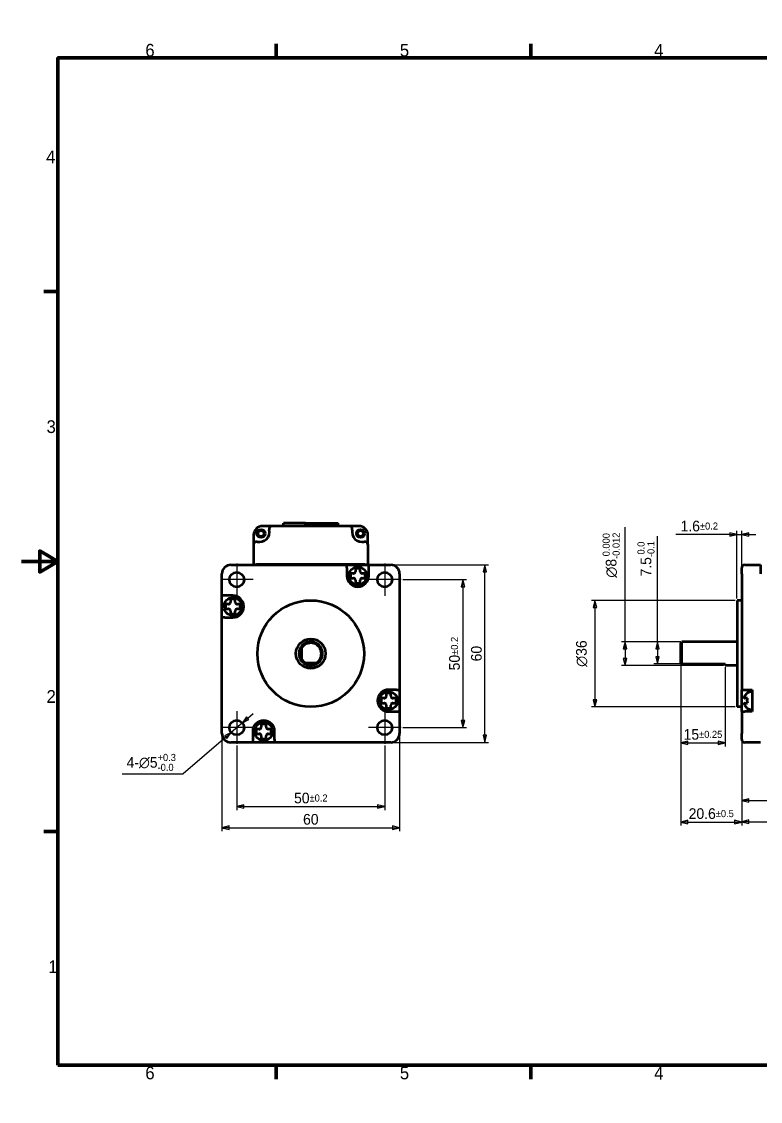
# Model space of a CAD drawing. Header units: millimetres. Extents: x -2 to 1336, y -106 to 364.
# Drawn here: x -1.5 to 248.1, y -1.1 to 363.9 of the extents above; entities that cross this region are included whole.
import ezdxf

# ---------------------------------------------------------------- set-up
doc = ezdxf.new("R2010")
doc.units = ezdxf.units.MM
doc.header["$LTSCALE"] = 1.2
doc.layers.get('0').update_dxf_attribs({"lineweight": 25})
for name, color, linetype, lineweight in [('경계(ISO)', 7, 'Continuous', 70), ('외형선(ISO)', 7, 'Continuous', 50), ('중심 표식(ISO)', 7, 'Continuous', 25), ('치수(ISO)', 7, 'Continuous', 25)]:
    doc.layers.add(name, color=color, linetype=linetype, lineweight=lineweight)
doc.styles.get("Standard").update_dxf_attribs({"font": ''})
doc.styles.add('레이블 문자 (JIS)', font='')
doc.styles.get('Standard').set_extended_font_data('Gulim')
doc.styles.get('레이블 문자 (JIS)').set_extended_font_data('Gulim')
doc.dimstyles.new('복사 대상기본값 (JIS)', dxfattribs={"dimscale": 1.2, "dimtxt": 3, "dimasz": 2, "dimexe": 1, "dimexo": 0.5, "dimgap": 0.8, "dimtad": 1, "dimdsep": 46, "dimtxsty": '레이블 문자 (JIS)', "dimblk": 'Filled-1', "dimcen": 0.09, "dimdle": 10, "dimclrd": 256, "dimclre": 256, "dimclrt": 256, "dimazin": 2, "dimtfac": 0.666667, "dimtmove": 0, "dimatfit": 3, "dimldrblk": 'OPEN', "dimfxl": 1, "dimtolj": 1, "dimtzin": 0, "dimlwd": -1, "dimlwe": -1, "dimarcsym": 0})

# ---------------------------------------------------------------- blocks, each defined once
blk = doc.blocks.new('Filled-1')
at = {"color": 0}
for p, q in [((0, 0), (-1, 0.25)), ((-1, 0.25), (-1, -0.25)), ((-1, 0), (0, 0)), ((-1, -0.25), (0, 0))]:
    blk.add_line(p, q, dxfattribs=at)
at = {"color": 0, "flags": 128}
blk.add_lwpolyline([(-1, -0.25), (0, 0), (-1, 0.25), (-1, -0.25)], dxfattribs=at)
at = {"color": 0}
blk.add_solid([(-1, -0.25), (0, 0), (-1, 0.25), (-1, -0.25)], dxfattribs=at)
blk = doc.blocks.new('*D13')
at = {"layer": 'Defpoints', "color": 0}
for p in [(66.15, 123.26), (126.15, 123.26), (126.15, 91.39)]:
    blk.add_point(p, dxfattribs=at)
at = {"layer": '치수(ISO)'}
for p, q in [((66.15, 122.66), (66.15, 90.19)), ((126.15, 122.66), (126.15, 90.19)), ((68.55, 91.39), (123.75, 91.39))]:
    blk.add_line(p, q, dxfattribs=at)
at = {"layer": '치수(ISO)', "linetype": 'ByBlock', "xscale": 2.4, "yscale": 2.4, "zscale": 2.4, "rotation": 180}
blk.add_blockref('Filled-1', (66.15, 91.39), dxfattribs=at)
at = {"layer": '치수(ISO)', "linetype": 'ByBlock', "xscale": 2.4, "yscale": 2.4, "zscale": 2.4}
blk.add_blockref('Filled-1', (126.15, 91.39), dxfattribs=at)
at = {"layer": '치수(ISO)', "insert": (96.17, 96.05), "char_height": 3.6, "attachment_point": 2, "style": '레이블 문자 (JIS)'}
blk.add_mtext('\\A1;60', dxfattribs=at)
blk = doc.blocks.new('_Open')
at = {"color": 0, "linetype": 'ByBlock', "lineweight": -2}
for p, q in [((-1, 0.17), (0, 0)), ((-1, -0.17), (0, 0)), ((0, 0), (-1, 0))]:
    blk.add_line(p, q, dxfattribs=at)
blk = doc.blocks.new('*D14')
at = {"layer": 'Defpoints', "color": 0}
for p in [(123.15, 180.26), (154.96, 180.26), (123.15, 120.26)]:
    blk.add_point(p, dxfattribs=at)
at = {"layer": '치수(ISO)'}
for p, q in [((123.75, 180.26), (156.16, 180.26)), ((154.96, 122.66), (154.96, 177.86)), ((123.75, 120.26), (156.16, 120.26))]:
    blk.add_line(p, q, dxfattribs=at)
at = {"layer": '치수(ISO)', "linetype": 'ByBlock', "xscale": 2.4, "yscale": 2.4, "zscale": 2.4}
for p, rotation in [((154.96, 180.26), 90), ((154.96, 120.26), 270)]:
    blk.add_blockref('Filled-1', p, dxfattribs=dict(at, rotation=rotation))
at = {"layer": '치수(ISO)', "insert": (150.3, 150.26), "char_height": 3.6, "attachment_point": 2, "rotation": 90, "style": '레이블 문자 (JIS)'}
blk.add_mtext('\\A1;60', dxfattribs=at)
blk = doc.blocks.new('*D15')
at = {"layer": 'Defpoints', "color": 0}
for p in [(126.65, 175.26), (126.65, 125.26), (147.55, 125.26)]:
    blk.add_point(p, dxfattribs=at)
at = {"layer": '치수(ISO)'}
for p, q in [((127.25, 175.26), (148.75, 175.26)), ((147.55, 172.86), (147.55, 127.66)), ((127.25, 125.26), (148.75, 125.26))]:
    blk.add_line(p, q, dxfattribs=at)
at = {"layer": '치수(ISO)', "linetype": 'ByBlock', "xscale": 2.4, "yscale": 2.4, "zscale": 2.4}
for p, rotation in [((147.55, 175.26), 90), ((147.55, 125.26), 270)]:
    blk.add_blockref('Filled-1', p, dxfattribs=dict(at, rotation=rotation))
at = {"layer": '치수(ISO)', "insert": (142.9, 150.26), "char_height": 3.6, "attachment_point": 2, "rotation": 90, "style": '레이블 문자 (JIS)'}
blk.add_mtext('\\A1;50{\\H2.400000;%%p0.2}', dxfattribs=at)
blk = doc.blocks.new('*D16')
at = {"layer": 'Defpoints', "color": 0}
for p in [(71.15, 119.76), (121.15, 119.76), (121.15, 98.59)]:
    blk.add_point(p, dxfattribs=at)
at = {"layer": '치수(ISO)'}
for p, q in [((71.15, 119.16), (71.15, 97.39)), ((121.15, 119.16), (121.15, 97.39)), ((73.55, 98.59), (118.75, 98.59))]:
    blk.add_line(p, q, dxfattribs=at)
at = {"layer": '치수(ISO)', "linetype": 'ByBlock', "xscale": 2.4, "yscale": 2.4, "zscale": 2.4, "rotation": 180}
blk.add_blockref('Filled-1', (71.15, 98.59), dxfattribs=at)
at = {"layer": '치수(ISO)', "linetype": 'ByBlock', "xscale": 2.4, "yscale": 2.4, "zscale": 2.4}
blk.add_blockref('Filled-1', (121.15, 98.59), dxfattribs=at)
at = {"layer": '치수(ISO)', "insert": (96.17, 103.25), "char_height": 3.6, "attachment_point": 2, "style": '레이블 문자 (JIS)'}
blk.add_mtext('\\A1;50{\\H2.400000;%%p0.2}', dxfattribs=at)
blk = doc.blocks.new('*D17')
at = {"layer": 'Defpoints', "color": 0}
for p in [(240.15, 168.26), (192.15, 132.26), (240.15, 132.26)]:
    blk.add_point(p, dxfattribs=at)
at = {"layer": '치수(ISO)'}
for p, q in [((239.55, 168.26), (190.95, 168.26)), ((192.15, 165.86), (192.15, 134.66)), ((239.55, 132.26), (190.95, 132.26))]:
    blk.add_line(p, q, dxfattribs=at)
at = {"layer": '치수(ISO)', "linetype": 'ByBlock', "xscale": 2.4, "yscale": 2.4, "zscale": 2.4}
for p, rotation in [((192.15, 168.26), 90), ((192.15, 132.26), 270)]:
    blk.add_blockref('Filled-1', p, dxfattribs=dict(at, rotation=rotation))
at = {"layer": '치수(ISO)', "insert": (185.78, 150.26), "char_height": 3.6, "attachment_point": 2, "rotation": 90, "style": '레이블 문자 (JIS)'}
blk.add_mtext('\\A1;{\\fAIGDT|b0|i0;\\ln}\\fGulim|b0|i0;36', dxfattribs=at)
blk = doc.blocks.new('*D18')
at = {"layer": 'Defpoints', "color": 0}
for p in [(221.55, 154.26), (202.35, 146.26), (236.15, 146.26)]:
    blk.add_point(p, dxfattribs=at)
at = {"layer": '치수(ISO)'}
for p, q in [((202.35, 154.26), (202.35, 192.97)), ((220.95, 154.26), (201.15, 154.26)), ((202.35, 151.86), (202.35, 148.66)), ((235.55, 146.26), (201.15, 146.26))]:
    blk.add_line(p, q, dxfattribs=at)
at = {"layer": '치수(ISO)', "linetype": 'ByBlock', "xscale": 2.4, "yscale": 2.4, "zscale": 2.4}
for p, rotation in [((202.35, 154.26), 90), ((202.35, 146.26), 270)]:
    blk.add_blockref('Filled-1', p, dxfattribs=dict(at, rotation=rotation))
at = {"layer": '치수(ISO)', "insert": (194.74, 183.55), "char_height": 3.6, "attachment_point": 2, "rotation": 90, "style": '레이블 문자 (JIS)'}
blk.add_mtext('\\A1;{\\fAIGDT|b0|i0;\\ln}\\fGulim|b0|i0;8{\\H2.400000;\\S 0.000^ -0.012;}', dxfattribs=at)
blk = doc.blocks.new('*D19')
at = {"layer": 'Defpoints', "color": 0}
for p in [(221.55, 154.26), (213.3, 146.76), (221.55, 146.76)]:
    blk.add_point(p, dxfattribs=at)
at = {"layer": '치수(ISO)'}
for p, q in [((213.3, 154.26), (213.3, 189.94)), ((220.95, 154.26), (212.1, 154.26)), ((213.3, 151.86), (213.3, 149.16)), ((220.95, 146.76), (212.1, 146.76))]:
    blk.add_line(p, q, dxfattribs=at)
at = {"layer": '치수(ISO)', "linetype": 'ByBlock', "xscale": 2.4, "yscale": 2.4, "zscale": 2.4}
for p, rotation in [((213.3, 154.26), 90), ((213.3, 146.76), 270)]:
    blk.add_blockref('Filled-1', p, dxfattribs=dict(at, rotation=rotation))
at = {"layer": '치수(ISO)', "insert": (206.52, 182.31), "char_height": 3.6, "attachment_point": 2, "rotation": 90, "style": '레이블 문자 (JIS)'}
blk.add_mtext('\\A1;7.5{\\H2.400000;\\S 0.0^ -0.1;}', dxfattribs=at)
blk = doc.blocks.new('*D20')
at = {"layer": 'Defpoints', "color": 0}
for p in [(221.15, 147.16), (236.15, 146.26), (236.15, 120.11)]:
    blk.add_point(p, dxfattribs=at)
at = {"layer": '치수(ISO)'}
for p, q in [((221.15, 146.56), (221.15, 118.91)), ((236.15, 145.66), (236.15, 118.91)), ((223.55, 120.11), (233.75, 120.11))]:
    blk.add_line(p, q, dxfattribs=at)
at = {"layer": '치수(ISO)', "linetype": 'ByBlock', "xscale": 2.4, "yscale": 2.4, "zscale": 2.4, "rotation": 180}
blk.add_blockref('Filled-1', (221.15, 120.11), dxfattribs=at)
at = {"layer": '치수(ISO)', "linetype": 'ByBlock', "xscale": 2.4, "yscale": 2.4, "zscale": 2.4}
blk.add_blockref('Filled-1', (236.15, 120.11), dxfattribs=at)
at = {"layer": '치수(ISO)', "insert": (228.65, 124.77), "char_height": 3.6, "attachment_point": 2, "style": '레이블 문자 (JIS)'}
blk.add_mtext('\\A1;15{\\H2.400000;%%p0.25}', dxfattribs=at)
blk = doc.blocks.new('*D21')
at = {"layer": 'Defpoints', "color": 0}
for p in [(241.75, 123.26), (306.75, 121.26), (306.75, 93.42)]:
    blk.add_point(p, dxfattribs=at)
at = {"layer": '치수(ISO)'}
for p, q in [((241.75, 122.66), (241.75, 92.22)), ((306.75, 120.66), (306.75, 92.22)), ((244.15, 93.42), (304.35, 93.42))]:
    blk.add_line(p, q, dxfattribs=at)
at = {"layer": '치수(ISO)', "linetype": 'ByBlock', "xscale": 2.4, "yscale": 2.4, "zscale": 2.4}
for p, rotation in [((241.75, 93.42), 180), ((306.75, 93.42), 360)]:
    blk.add_blockref('Filled-1', p, dxfattribs=dict(at, rotation=rotation))
at = {"layer": '치수(ISO)', "insert": (274.27, 98.07), "char_height": 3.6, "attachment_point": 2, "style": '레이블 문자 (JIS)'}
blk.add_mtext('\\A1;65{\\H2.400000;%%p1}', dxfattribs=at)
blk = doc.blocks.new('*D22')
at = {"layer": 'Defpoints', "color": 0}
for p in [(241.75, 123.26), (288.75, 123.26), (288.75, 100.62)]:
    blk.add_point(p, dxfattribs=at)
at = {"layer": '치수(ISO)'}
for p, q in [((241.75, 122.66), (241.75, 99.42)), ((288.75, 122.66), (288.75, 99.42)), ((244.15, 100.62), (286.35, 100.62))]:
    blk.add_line(p, q, dxfattribs=at)
at = {"layer": '치수(ISO)', "linetype": 'ByBlock', "xscale": 2.4, "yscale": 2.4, "zscale": 2.4, "rotation": 180}
blk.add_blockref('Filled-1', (241.75, 100.62), dxfattribs=at)
at = {"layer": '치수(ISO)', "linetype": 'ByBlock', "xscale": 2.4, "yscale": 2.4, "zscale": 2.4}
blk.add_blockref('Filled-1', (288.75, 100.62), dxfattribs=at)
at = {"layer": '치수(ISO)', "insert": (265.27, 106.11), "char_height": 3.6, "attachment_point": 2, "style": '레이블 문자 (JIS)'}
blk.add_mtext('\\A1;(47)', dxfattribs=at)
blk = doc.blocks.new('*D23')
at = {"layer": 'Defpoints', "color": 0}
for p in [(221.15, 147.16), (241.75, 123.26), (241.75, 93.33)]:
    blk.add_point(p, dxfattribs=at)
at = {"layer": '치수(ISO)'}
for p, q in [((221.15, 146.56), (221.15, 92.13)), ((241.75, 122.66), (241.75, 92.13)), ((223.55, 93.33), (239.35, 93.33))]:
    blk.add_line(p, q, dxfattribs=at)
at = {"layer": '치수(ISO)', "linetype": 'ByBlock', "xscale": 2.4, "yscale": 2.4, "zscale": 2.4, "rotation": 180}
blk.add_blockref('Filled-1', (221.15, 93.33), dxfattribs=at)
at = {"layer": '치수(ISO)', "linetype": 'ByBlock', "xscale": 2.4, "yscale": 2.4, "zscale": 2.4}
blk.add_blockref('Filled-1', (241.75, 93.33), dxfattribs=at)
at = {"layer": '치수(ISO)', "insert": (231.45, 97.98), "char_height": 3.6, "attachment_point": 2, "style": '레이블 문자 (JIS)'}
blk.add_mtext('\\A1;20.6{\\H2.400000;%%p0.5}', dxfattribs=at)
blk = doc.blocks.new('*D25')
at = {"layer": 'Defpoints', "color": 0}
for p in [(241.75, 190.52), (241.75, 177.26), (240.15, 168.26)]:
    blk.add_point(p, dxfattribs=at)
at = {"layer": '치수(ISO)'}
for p, q in [((237.75, 190.52), (219.46, 190.52)), ((240.15, 168.86), (240.15, 191.72)), ((240.15, 190.52), (241.75, 190.52)), ((241.75, 177.86), (241.75, 191.72)), ((244.15, 190.52), (246.55, 190.52))]:
    blk.add_line(p, q, dxfattribs=at)
at = {"layer": '치수(ISO)', "linetype": 'ByBlock', "xscale": 2.4, "yscale": 2.4, "zscale": 2.4}
blk.add_blockref('Filled-1', (240.15, 190.52), dxfattribs=at)
at = {"layer": '치수(ISO)', "linetype": 'ByBlock', "xscale": 2.4, "yscale": 2.4, "zscale": 2.4, "rotation": 180}
blk.add_blockref('Filled-1', (241.75, 190.52), dxfattribs=at)
at = {"layer": '치수(ISO)', "insert": (227.41, 195.18), "char_height": 3.6, "attachment_point": 2, "style": '레이블 문자 (JIS)'}
blk.add_mtext('\\A1;1.6{\\H2.400000;%%p0.2}', dxfattribs=at)
blk = doc.blocks.new('*D26')
at = {"layer": 'Defpoints', "color": 0}
for p in [(73.04, 126.9), (69.26, 123.62)]:
    blk.add_point(p, dxfattribs=at)
at = {"layer": '치수(ISO)'}
for p, q in [((74.86, 128.47), (76.67, 130.04)), ((73.04, 126.9), (69.26, 123.62)), ((67.45, 122.05), (53.08, 109.61)), ((32.41, 109.61), (53.08, 109.61))]:
    blk.add_line(p, q, dxfattribs=at)
at = {"layer": '치수(ISO)', "linetype": 'ByBlock', "xscale": 2.4, "yscale": 2.4, "zscale": 2.4}
for p, rotation in [((73.04, 126.9), 220.898653926657), ((69.26, 123.62), 40.89865392665701)]:
    blk.add_blockref('Filled-1', p, dxfattribs=dict(at, rotation=rotation))
at = {"layer": '치수(ISO)', "insert": (42.27, 116.37), "char_height": 3.6, "attachment_point": 2, "style": '레이블 문자 (JIS)'}
blk.add_mtext('\\A1;\\fGulim|b0|i0;4-∅5{\\H2.400000;\\S+0.3^ -0.0;}', dxfattribs=at)
blk = doc.blocks.new('경계 Default Border')
at = {"layer": '경계(ISO)'}
for p, q in [((70, 287), (70, 290.9)), ((140, 287), (140, 290.9)), ((280, 287), (280, 290.9)), ((350, 287), (350, 290.9)), ((10, 222.75), (6.1, 222.75)), ((410, 222.75), (413.9, 222.75)), ((10, 74.25), (6.1, 74.25)), ((410, 74.25), (413.9, 74.25)), ((70, 10), (70, 6.1)), ((140, 10), (140, 6.1)), ((280, 10), (280, 6.1)), ((350, 10), (350, 6.1))]:
    blk.add_line(p, q, dxfattribs=at)
at = {"layer": '경계(ISO)', "flags": 128}
for points in [[(210, 297), (210, 287), (207.11, 292), (212.89, 292), (210, 287)], [(10, 10), (10, 287), (410, 287), (410, 10), (10, 10)], [(0, 148.5), (10, 148.5), (5, 151.39), (5, 145.61), (10, 148.5)], [(420, 148.5), (410, 148.5), (415, 151.39), (415, 145.61), (410, 148.5)], [(210, 0), (210, 10), (207.11, 5), (212.89, 5), (210, 10)]]:
    blk.add_lwpolyline(points, dxfattribs=at)
at = {"layer": '경계(ISO)', "char_height": 3.5, "attachment_point": 7}
for s, insert in [('6', (34.01, 287.32)), ('5', (103.98, 287.32)), ('4', (173.88, 287.32)), ('3', (244.01, 287.32)), ('2', (314.01, 287.4)), ('1', (384.47, 287.31)), ('4', (6.73, 258.04)), ('4', (411.03, 258.04)), ('3', (6.86, 183.79)), ('3', (411.16, 183.79)), ('2', (6.86, 109.62)), ('2', (411.16, 109.62)), ('1', (7.32, 35.29)), ('1', (411.62, 35.29)), ('6', (34.01, 6.02)), ('5', (103.98, 6.02)), ('4', (173.88, 6.02)), ('3', (244.01, 6.02)), ('2', (314.01, 6.1)), ('1', (384.47, 6.01))]:
    blk.add_mtext(s, dxfattribs=dict(at, insert=insert))

msp = doc.modelspace()

# ---------------------------------------------------------------- linework, layer by layer
at = {"layer": '외형선(ISO)', "color": 0}
for p, q in [((86.904, 193.358), (86.904, 194.358)), ((94.352, 194.358), (86.904, 194.358)), ((86.904, 193.358), (86.904, 194.358)), ((94.352, 194.358), (97.957, 194.358)), ((94.352, 193.358), (94.352, 194.358)), ((97.957, 194.358), (97.957, 193.358)), ((97.957, 194.358), (105.404, 194.358)), ((105.404, 193.358), (105.404, 194.358)), ((105.404, 193.358), (105.404, 194.358)), ((76.854, 190.358), (76.854, 187.125)), ((83.088, 193.358), (79.854, 193.358)), ((109.221, 193.358), (83.088, 193.358)), ((112.454, 193.358), (109.221, 193.358)), ((115.454, 187.125), (115.454, 190.358)), ((76.854, 187.125), (76.854, 180.358)), ((115.454, 187.125), (115.454, 180.358)), ((69.154, 180.258), (108.354, 180.258)), ((76.854, 180.358), (76.854, 180.258)), ((76.854, 180.358), (77.854, 180.358)), ((114.454, 180.358), (77.854, 180.358)), ((78.354, 180.258), (78.354, 180.358)), ((92.154, 180.258), (92.154, 180.358)), ((100.154, 180.358), (100.154, 180.258)), ((108.354, 180.258), (115.754, 180.258)), ((108.354, 179.258), (108.354, 180.258)), ((108.354, 179.258), (108.354, 176.558)), ((111.254, 179.058), (111.254, 178.058)), ((112.854, 179.058), (111.254, 179.058)), ((112.854, 178.058), (112.854, 179.058)), ((113.954, 180.258), (113.954, 180.358)), ((114.454, 180.358), (115.454, 180.358)), ((115.454, 180.258), (115.454, 180.358)), ((115.754, 180.258), (123.154, 180.258)), ((115.754, 179.258), (115.754, 180.258)), ((115.754, 176.558), (115.754, 179.258)), ((242.754, 180.258), (248.054, 180.258)), ((248.054, 180.258), (248.054, 177.258)), ((66.154, 169.858), (66.154, 177.258)), ((109.554, 177.358), (109.554, 175.758)), ((110.554, 177.358), (109.554, 177.358)), ((109.554, 175.758), (110.554, 175.758)), ((114.554, 177.358), (113.554, 177.358)), ((113.554, 175.758), (114.554, 175.758)), ((114.554, 175.758), (114.554, 177.358)), ((126.154, 177.258), (126.154, 138.058)), ((241.754, 177.258), (241.754, 138.058)), ((111.254, 175.058), (111.254, 174.058)), ((111.254, 174.058), (112.854, 174.058)), ((112.854, 174.058), (112.854, 175.058)), ((66.154, 162.458), (66.154, 169.858)), ((67.154, 169.858), (66.154, 169.858)), ((69.854, 169.858), (67.154, 169.858)), ((69.054, 168.658), (69.054, 167.658)), ((70.654, 168.658), (69.054, 168.658)), ((70.654, 167.658), (70.654, 168.658)), ((240.154, 168.258), (240.154, 132.258)), ((241.754, 168.258), (240.154, 168.258)), ((67.354, 166.958), (67.354, 165.358)), ((68.354, 166.958), (67.354, 166.958)), ((67.354, 165.358), (68.354, 165.358)), ((69.054, 164.658), (69.054, 163.658)), ((70.654, 163.658), (70.654, 164.658)), ((72.354, 166.958), (71.354, 166.958)), ((71.354, 165.358), (72.354, 165.358)), ((72.354, 165.358), (72.354, 166.958)), ((66.154, 123.258), (66.154, 162.458)), ((67.154, 162.458), (66.154, 162.458)), ((67.154, 162.458), (69.854, 162.458)), ((69.054, 163.658), (70.654, 163.658)), ((221.154, 153.858), (221.554, 154.258)), ((221.154, 147.158), (221.154, 153.858)), ((221.554, 146.758), (221.554, 154.258)), ((240.154, 154.258), (221.554, 154.258)), ((92.654, 148.322), (92.654, 152.195)), ((93.054, 152.089), (93.054, 148.428)), ((98.091, 146.758), (94.218, 146.758)), ((94.324, 147.158), (97.985, 147.158)), ((221.154, 147.158), (221.554, 146.758)), ((221.554, 146.758), (236.154, 146.758)), ((236.154, 146.258), (236.154, 146.758)), ((240.154, 146.258), (236.154, 146.258)), ((119.954, 135.158), (119.954, 133.558)), ((120.954, 135.158), (119.954, 135.158)), ((121.654, 136.858), (121.654, 135.858)), ((123.254, 136.858), (121.654, 136.858)), ((125.154, 138.058), (122.454, 138.058)), ((123.254, 135.858), (123.254, 136.858)), ((124.954, 135.158), (123.954, 135.158)), ((124.954, 133.558), (124.954, 135.158)), ((125.154, 138.058), (126.154, 138.058)), ((126.154, 138.058), (126.154, 130.658)), ((241.754, 138.058), (242.754, 138.058)), ((241.754, 130.658), (241.754, 138.058)), ((243.701, 135.158), (242.722, 135.158)), ((242.754, 138.058), (245.254, 138.058)), ((243.701, 136.858), (243.507, 136.858)), ((245.254, 138.058), (245.254, 130.658)), ((119.954, 133.558), (120.954, 133.558)), ((121.654, 132.858), (121.654, 131.858)), ((121.654, 131.858), (123.254, 131.858)), ((123.254, 131.858), (123.254, 132.858)), ((123.954, 133.558), (124.954, 133.558)), ((241.754, 132.258), (240.154, 132.258)), ((242.722, 133.558), (243.701, 133.558)), ((243.507, 131.858), (243.701, 131.858)), ((122.454, 130.658), (125.154, 130.658)), ((125.154, 130.658), (126.154, 130.658)), ((126.154, 130.658), (126.154, 123.258)), ((241.754, 130.658), (242.754, 130.658)), ((241.754, 130.658), (241.754, 123.258)), ((245.254, 130.658), (242.754, 130.658)), ((77.754, 124.758), (77.754, 123.158)), ((78.754, 124.758), (77.754, 124.758)), ((79.454, 126.458), (79.454, 125.458)), ((81.054, 126.458), (79.454, 126.458)), ((81.054, 125.458), (81.054, 126.458)), ((82.754, 124.758), (81.754, 124.758)), ((82.754, 123.158), (82.754, 124.758)), ((76.554, 123.958), (76.554, 121.258)), ((76.554, 121.258), (76.554, 120.258)), ((77.754, 123.158), (78.754, 123.158)), ((79.454, 122.458), (79.454, 121.458)), ((79.454, 121.458), (81.054, 121.458)), ((81.054, 121.458), (81.054, 122.458)), ((81.754, 123.158), (82.754, 123.158)), ((83.954, 121.258), (83.954, 123.958)), ((83.954, 121.258), (83.954, 120.258)), ((241.754, 121.258), (241.754, 123.258)), ((76.554, 120.258), (69.154, 120.258)), ((83.954, 120.258), (76.554, 120.258)), ((123.154, 120.258), (83.954, 120.258)), ((248.054, 120.258), (242.754, 120.258))]:
    msp.add_line(p, q, dxfattribs=at)
for centre, radius in [((79.354, 190.858), 1.4), ((79.354, 190.858), 1), ((112.954, 190.858), 1.4), ((112.954, 190.858), 1), ((112.054, 176.558), 3.05), ((71.154, 175.258), 2.5), ((121.154, 175.258), 2.5), ((69.854, 166.158), 3.05), ((96.154, 150.258), 18), ((96.154, 150.258), 5), ((122.454, 134.358), 3.05), ((71.154, 125.258), 2.5), ((121.154, 125.258), 2.5), ((80.254, 123.958), 3.05)]:
    msp.add_circle(centre, radius, dxfattribs=at)
for centre, radius, start, end in [((79.854, 190.358), 3, 90, 180), ((78.854, 191.358), 3.35, 256.7097, 13.2903), ((83.088, 192.358), 1, 90, 193.2903), ((109.221, 192.358), 1, 346.7097, 90), ((113.454, 191.358), 3.35, 166.7097, 283.2903), ((112.454, 190.358), 3, 0, 90), ((77.854, 187.125), 1, 76.7097, 180), ((114.454, 187.125), 1, 0, 103.2903), ((69.154, 177.258), 3, 90, 180), ((123.154, 177.258), 3, 0, 90), ((242.754, 179.258), 1, 90, 180), ((112.054, 176.558), 3.7, 180, 0), ((69.854, 166.158), 3.7, 270, 90), ((96.154, 150.258), 4, 298.95502, 151.04498), ((96.154, 150.258), 3.6, 300.55843, 149.44157), ((96.154, 150.258), 4, 151.04498, 208.95502), ((96.154, 150.258), 4, 208.95502, 241.04498), ((96.154, 150.258), 3.6, 210.55843, 239.44157), ((96.154, 150.258), 4, 241.04498, 298.95502), ((122.454, 134.358), 3.7, 90, 270), ((245.254, 134.358), 2.943, 121.85223, 149.35968), ((245.254, 134.358), 3.05, 90, 124.94801), ((245.254, 134.358), 1.747, 152.7489, 207.2511), ((245.254, 134.358), 2.943, 210.64033, 238.14777), ((245.254, 134.358), 3.05, 235.05199, 270), ((80.254, 123.958), 3.7, 0, 180), ((69.154, 123.258), 3, 180, 270), ((123.154, 123.258), 3, 270, 0), ((242.754, 121.258), 1, 180, 270)]:
    msp.add_arc(centre, radius, start, end, dxfattribs=at)
for points, knots in [([(241.754, 177.258), (241.754, 177.315), (241.754, 177.371), (241.754, 177.483), (241.754, 177.538), (241.754, 177.649), (241.754, 177.704), (241.754, 177.813), (241.754, 177.867), (241.754, 177.93), (241.754, 177.94), (241.754, 177.959), (241.754, 177.968), (241.754, 177.982), (241.754, 177.988), (241.754, 178.05), (241.754, 178.105), (241.754, 178.211), (241.754, 178.264), (241.754, 178.365), (241.754, 178.415), (241.754, 178.51), (241.754, 178.556), (241.754, 178.625), (241.754, 178.649), (241.754, 178.712), (241.754, 178.75), (241.754, 178.822), (241.754, 178.857), (241.754, 178.921), (241.754, 178.952), (241.754, 179.008), (241.754, 179.035), (241.754, 179.073), (241.754, 179.086), (241.754, 179.102), (241.754, 179.106), (241.754, 179.113), (241.754, 179.116), (241.754, 179.139), (241.754, 179.157), (241.754, 179.189), (241.754, 179.203), (241.754, 179.227), (241.754, 179.236), (241.754, 179.25), (241.754, 179.254), (241.754, 179.258), (241.754, 179.258), (241.754, 179.258)], [0, 0, 0, 0, 0.0553947, 0.0553947, 0.1116294, 0.1116294, 0.1679183, 0.1679183, 0.2237439, 0.2237439, 0.234375, 0.234375, 0.2438059, 0.2438059, 0.25, 0.25, 0.3043575, 0.3043575, 0.3596526, 0.3596526, 0.4149646, 0.4149646, 0.469626, 0.469626, 0.5, 0.5, 0.5509638, 0.5509638, 0.6026576, 0.6026576, 0.6543477, 0.6543477, 0.7054809, 0.7054809, 0.734375, 0.734375, 0.7434998, 0.7434998, 0.75, 0.75, 0.805602, 0.805602, 0.8618188, 0.8618188, 0.9179211, 0.9179211, 0.9732828, 0.9732828, 1, 1, 1, 1]), ([(110.554, 177.358), (110.635, 177.358), (110.726, 177.373), (110.9, 177.443), (110.983, 177.497), (111.116, 177.63), (111.17, 177.713), (111.24, 177.887), (111.254, 177.978), (111.254, 178.058)], [0, 0, 0, 0, 0.02813117, 0.02813117, 0.05626233, 0.05626233, 0.0843935, 0.0843935, 0.11252467, 0.11252467, 0.11252467, 0.11252467]), ([(111.254, 175.058), (111.254, 175.139), (111.24, 175.23), (111.17, 175.404), (111.116, 175.487), (110.983, 175.62), (110.9, 175.674), (110.726, 175.743), (110.635, 175.758), (110.554, 175.758)], [0.41385363, 0.41385363, 0.41385363, 0.41385363, 0.4419848, 0.4419848, 0.47011596, 0.47011596, 0.49824713, 0.49824713, 0.5263783, 0.5263783, 0.5263783, 0.5263783]), ([(112.854, 178.058), (112.854, 177.978), (112.869, 177.887), (112.939, 177.713), (112.993, 177.63), (113.126, 177.497), (113.209, 177.443), (113.383, 177.373), (113.474, 177.358), (113.554, 177.358)], [0.14468983, 0.14468983, 0.14468983, 0.14468983, 0.172821, 0.172821, 0.20095217, 0.20095217, 0.22908334, 0.22908334, 0.2572145, 0.2572145, 0.2572145, 0.2572145]), ([(113.554, 175.758), (113.474, 175.758), (113.383, 175.743), (113.209, 175.674), (113.126, 175.62), (112.993, 175.487), (112.939, 175.404), (112.869, 175.23), (112.854, 175.139), (112.854, 175.058)], [0, 0, 0, 0, 0.02813117, 0.02813117, 0.05626233, 0.05626233, 0.0843935, 0.0843935, 0.11252467, 0.11252467, 0.11252467, 0.11252467]), ([(68.354, 166.958), (68.435, 166.958), (68.526, 166.973), (68.7, 167.043), (68.783, 167.097), (68.916, 167.23), (68.97, 167.313), (69.04, 167.487), (69.054, 167.578), (69.054, 167.658)], [0.26918417, 0.26918417, 0.26918417, 0.26918417, 0.29731534, 0.29731534, 0.32544651, 0.32544651, 0.35357767, 0.35357767, 0.38170884, 0.38170884, 0.38170884, 0.38170884]), ([(69.054, 164.658), (69.054, 164.739), (69.04, 164.83), (68.97, 165.004), (68.916, 165.087), (68.783, 165.22), (68.7, 165.274), (68.526, 165.343), (68.435, 165.358), (68.354, 165.358)], [0.14468992, 0.14468992, 0.14468992, 0.14468992, 0.172821, 0.172821, 0.20095217, 0.20095217, 0.22908334, 0.22908334, 0.2572145, 0.2572145, 0.2572145, 0.2572145]), ([(70.654, 167.658), (70.654, 167.578), (70.669, 167.487), (70.739, 167.313), (70.793, 167.23), (70.926, 167.097), (71.009, 167.043), (71.183, 166.973), (71.274, 166.958), (71.354, 166.958)], [0.26918417, 0.26918417, 0.26918417, 0.26918417, 0.29731534, 0.29731534, 0.32544651, 0.32544651, 0.35357767, 0.35357767, 0.38170884, 0.38170884, 0.38170884, 0.38170884]), ([(71.354, 165.358), (71.274, 165.358), (71.183, 165.343), (71.009, 165.274), (70.926, 165.22), (70.793, 165.087), (70.739, 165.004), (70.669, 164.83), (70.654, 164.739), (70.654, 164.658)], [0, 0, 0, 0, 0.02813117, 0.02813117, 0.05626233, 0.05626233, 0.0843935, 0.0843935, 0.11252467, 0.11252467, 0.11252467, 0.11252467]), ([(120.954, 135.158), (121.035, 135.158), (121.126, 135.173), (121.3, 135.243), (121.383, 135.297), (121.516, 135.43), (121.57, 135.513), (121.64, 135.687), (121.654, 135.778), (121.654, 135.858)], [0.41385363, 0.41385363, 0.41385363, 0.41385363, 0.4419848, 0.4419848, 0.47011596, 0.47011596, 0.49824713, 0.49824713, 0.5263783, 0.5263783, 0.5263783, 0.5263783]), ([(123.254, 135.858), (123.254, 135.778), (123.269, 135.687), (123.339, 135.513), (123.393, 135.43), (123.526, 135.297), (123.609, 135.243), (123.783, 135.173), (123.874, 135.158), (123.954, 135.158)], [0.41385372, 0.41385372, 0.41385372, 0.41385372, 0.4419848, 0.4419848, 0.47011596, 0.47011596, 0.49824713, 0.49824713, 0.5263783, 0.5263783, 0.5263783, 0.5263783]), ([(242.722, 135.858), (242.674, 135.778), (242.63, 135.687), (242.571, 135.513), (242.556, 135.43), (242.556, 135.297), (242.571, 135.243), (242.63, 135.173), (242.674, 135.158), (242.722, 135.158)], [0.41385372, 0.41385372, 0.41385372, 0.41385372, 0.4419848, 0.4419848, 0.47011596, 0.47011596, 0.49824713, 0.49824713, 0.5263783, 0.5263783, 0.5263783, 0.5263783]), ([(121.654, 132.858), (121.654, 132.939), (121.64, 133.03), (121.57, 133.204), (121.516, 133.287), (121.383, 133.42), (121.3, 133.474), (121.126, 133.543), (121.035, 133.558), (120.954, 133.558)], [0, 0, 0, 0, 0.02813117, 0.02813117, 0.05626233, 0.05626233, 0.0843935, 0.0843935, 0.11252467, 0.11252467, 0.11252467, 0.11252467]), ([(123.954, 133.558), (123.874, 133.558), (123.783, 133.543), (123.609, 133.474), (123.526, 133.42), (123.393, 133.287), (123.339, 133.204), (123.269, 133.03), (123.254, 132.939), (123.254, 132.858)], [0, 0, 0, 0, 0.02813117, 0.02813117, 0.05626233, 0.05626233, 0.0843935, 0.0843935, 0.11252467, 0.11252467, 0.11252467, 0.11252467]), ([(242.722, 133.558), (242.674, 133.558), (242.63, 133.543), (242.571, 133.474), (242.556, 133.42), (242.556, 133.287), (242.571, 133.204), (242.63, 133.03), (242.674, 132.939), (242.722, 132.858)], [0, 0, 0, 0, 0.02813117, 0.02813117, 0.05626233, 0.05626233, 0.0843935, 0.0843935, 0.11252467, 0.11252467, 0.11252467, 0.11252467]), ([(78.754, 124.758), (78.835, 124.758), (78.926, 124.773), (79.1, 124.843), (79.183, 124.897), (79.316, 125.03), (79.37, 125.113), (79.44, 125.287), (79.454, 125.378), (79.454, 125.458)], [0.41385363, 0.41385363, 0.41385363, 0.41385363, 0.4419848, 0.4419848, 0.47011596, 0.47011596, 0.49824713, 0.49824713, 0.5263783, 0.5263783, 0.5263783, 0.5263783]), ([(81.054, 125.458), (81.054, 125.378), (81.069, 125.287), (81.139, 125.113), (81.193, 125.03), (81.326, 124.897), (81.409, 124.843), (81.583, 124.773), (81.674, 124.758), (81.754, 124.758)], [0.14468983, 0.14468983, 0.14468983, 0.14468983, 0.172821, 0.172821, 0.20095217, 0.20095217, 0.22908334, 0.22908334, 0.2572145, 0.2572145, 0.2572145, 0.2572145]), ([(79.454, 122.458), (79.454, 122.539), (79.44, 122.63), (79.37, 122.804), (79.316, 122.887), (79.183, 123.02), (79.1, 123.074), (78.926, 123.143), (78.835, 123.158), (78.754, 123.158)], [0, 0, 0, 0, 0.02813117, 0.02813117, 0.05626233, 0.05626233, 0.0843935, 0.0843935, 0.11252467, 0.11252467, 0.11252467, 0.11252467]), ([(81.754, 123.158), (81.674, 123.158), (81.583, 123.143), (81.409, 123.074), (81.326, 123.02), (81.193, 122.887), (81.139, 122.804), (81.069, 122.63), (81.054, 122.539), (81.054, 122.458)], [0.26916388, 0.26916388, 0.26916388, 0.26916388, 0.29729496, 0.29729496, 0.32542613, 0.32542613, 0.3535573, 0.3535573, 0.38168846, 0.38168846, 0.38168846, 0.38168846])]:
    msp.add_open_spline(points, degree=3, knots=knots, dxfattribs=at)
for points in [[(92.654, 152.195), (92.86, 152.142), (93.054, 152.089)], [(93.054, 148.428), (92.86, 148.375), (92.654, 148.322)], [(94.324, 147.158), (94.271, 146.964), (94.218, 146.758)], [(97.985, 147.158), (98.038, 146.964), (98.091, 146.758)]]:
    msp.add_open_spline(points, degree=2, dxfattribs=at)
at = {"layer": '중심 표식(ISO)', "color": 0}
for p, q in [((71.154, 180.758), (71.154, 169.758)), ((121.154, 180.758), (121.154, 169.758)), ((76.654, 175.258), (65.654, 175.258)), ((126.654, 175.258), (115.654, 175.258)), ((71.154, 130.758), (71.154, 119.758)), ((121.154, 130.758), (121.154, 119.758)), ((76.654, 125.258), (65.654, 125.258)), ((126.654, 125.258), (115.654, 125.258))]:
    msp.add_line(p, q, dxfattribs=at)

# ---------------------------------------------------------------- block references
at = {"color": 0, "xscale": 1.2289725, "yscale": 1.2289725, "zscale": 1.2289725}
msp.add_blockref('경계 Default Border', (-1.534, -1.105), dxfattribs=at)

# ---------------------------------------------------------------- dimensions: what is measured, and where the dimension line sits
at = {"layer": '치수(ISO)', "color": 0}
for base, p1, p2, angle, text, override, picture, middle in [((202.354, 146.258), (221.554, 154.258), (236.154, 146.258), 90, '{\\fAIGDT|b0|i0;\\ln}\\fGulim|b0|i0;<>', {"dimgap": 0.8, "dimdec": 2, "dimtol": 1, "dimlim": 0, "dimtp": 0, "dimtm": 0.012, "dimtdec": 3, "dimtofl": 0, "dimatfit": 2}, '*D18', (202.354, 183.554)), ((192.154, 132.258), (240.154, 168.258), (240.154, 132.258), 90, '{\\fAIGDT|b0|i0;\\ln}\\fGulim|b0|i0;<>', {"dimgap": 0.8, "dimdec": 2, "dimtol": 0, "dimlim": 0, "dimtp": 0, "dimtm": 0, "dimtdec": 2, "dimtofl": 0, "dimatfit": 1}, '*D17', (192.154, 150.258)), ((288.754, 100.618), (241.754, 123.258), (288.754, 123.258), 180, '(<>)', {"dimgap": 0.8, "dimdec": 2, "dimtol": 0, "dimlim": 0, "dimtp": 0, "dimtm": 0, "dimtdec": 2, "dimtofl": 0, "dimatfit": 1}, '*D22', (265.266, 100.618))]:
    dim = msp.add_linear_dim(base=base, p1=p1, p2=p2, angle=angle, text=text, dimstyle='복사 대상기본값 (JIS)', override=override, dxfattribs=at)
    dim.commit()
    dim.dimension.update_dxf_attribs({"geometry": picture, "text_midpoint": middle, "dimtype": 160})
for base, p1, p2, override, picture, middle in [((241.754, 190.522), (240.154, 168.258), (241.754, 177.258), {"dimgap": 0.8, "dimdec": 2, "dimtol": 1, "dimlim": 0, "dimtp": 0.2, "dimtm": 0.2, "dimtdec": 1, "dimtofl": 1, "dimatfit": 1}, '*D25', (227.406, 190.522)), ((126.154, 91.394), (66.154, 123.258), (126.154, 123.258), {"dimgap": 0.8, "dimdec": 2, "dimtol": 0, "dimlim": 0, "dimtp": 0, "dimtm": 0, "dimtdec": 2, "dimtofl": 0, "dimatfit": 1}, '*D13', (96.166, 91.394))]:
    dim = msp.add_linear_dim(base=base, p1=p1, p2=p2, dimstyle='복사 대상기본값 (JIS)', override=override, dxfattribs=at)
    dim.commit()
    dim.dimension.update_dxf_attribs({"geometry": picture, "text_midpoint": middle, "dimtype": 160})
for base, p1, p2, angle, override, picture, middle in [((213.297, 146.758), (221.554, 154.258), (221.554, 146.758), 90, {"dimgap": 0.8, "dimdec": 2, "dimtol": 1, "dimlim": 0, "dimtp": 0, "dimtm": 0.1, "dimtdec": 1, "dimtofl": 0, "dimatfit": 2}, '*D19', (213.297, 182.315)), ((154.955, 180.258), (123.154, 120.258), (123.154, 180.258), 90, {"dimgap": 0.8, "dimdec": 2, "dimtol": 0, "dimlim": 0, "dimtp": 0, "dimtm": 0, "dimtdec": 2, "dimtofl": 0, "dimatfit": 1}, '*D14', (154.955, 150.258)), ((147.554, 125.258), (126.654, 175.258), (126.654, 125.258), 90, {"dimgap": 0.8, "dimdec": 2, "dimtol": 1, "dimlim": 0, "dimtp": 0.2, "dimtm": 0.2, "dimtdec": 1, "dimtofl": 0, "dimatfit": 1}, '*D15', (147.554, 150.258)), ((236.154, 120.108), (221.154, 147.158), (236.154, 146.258), 180, {"dimgap": 0.8, "dimdec": 2, "dimtol": 1, "dimlim": 0, "dimtp": 0.25, "dimtm": 0.25, "dimtdec": 2, "dimtofl": 0, "dimatfit": 1}, '*D20', (228.654, 120.108)), ((241.754, 93.329), (221.154, 147.158), (241.754, 123.258), 180, {"dimgap": 0.8, "dimdec": 2, "dimtol": 1, "dimlim": 0, "dimtp": 0.5, "dimtm": 0.5, "dimtdec": 1, "dimtofl": 0, "dimatfit": 1}, '*D23', (231.454, 93.329)), ((306.754, 93.418), (241.754, 123.258), (306.754, 121.258), 180, {"dimgap": 0.8, "dimdec": 2, "dimtol": 1, "dimlim": 0, "dimtp": 1, "dimtm": 1, "dimtdec": 0, "dimtofl": 0, "dimatfit": 1}, '*D21', (274.266, 93.418)), ((121.154, 98.594), (71.154, 119.758), (121.154, 119.758), 180, {"dimgap": 0.8, "dimdec": 2, "dimtol": 1, "dimlim": 0, "dimtp": 0.2, "dimtm": 0.2, "dimtdec": 1, "dimtofl": 0, "dimatfit": 1}, '*D16', (96.166, 98.594))]:
    dim = msp.add_linear_dim(base=base, p1=p1, p2=p2, angle=angle, dimstyle='복사 대상기본값 (JIS)', override=override, dxfattribs=at)
    dim.commit()
    dim.dimension.update_dxf_attribs({"geometry": picture, "text_midpoint": middle, "dimtype": 160})
dim = msp.add_diameter_dim_2p(p1=(73.044, 126.895), p2=(69.265, 123.622), text='\\fGulim|b0|i0;4-<>', dimstyle='복사 대상기본값 (JIS)', override={"dimgap": 0.8, "dimtih": 1, "dimtoh": 1, "dimdec": 0, "dimlfac": 1, "dimtol": 1, "dimlim": 0, "dimtp": 0.3, "dimtm": 1e-09, "dimtdec": 1, "dimatfit": 2}, dxfattribs=at)
dim.commit()
dim.dimension.update_dxf_attribs({"geometry": '*D26', "text_midpoint": (42.266, 109.606), "dimtype": 163})

doc.saveas('drawing.dxf')
